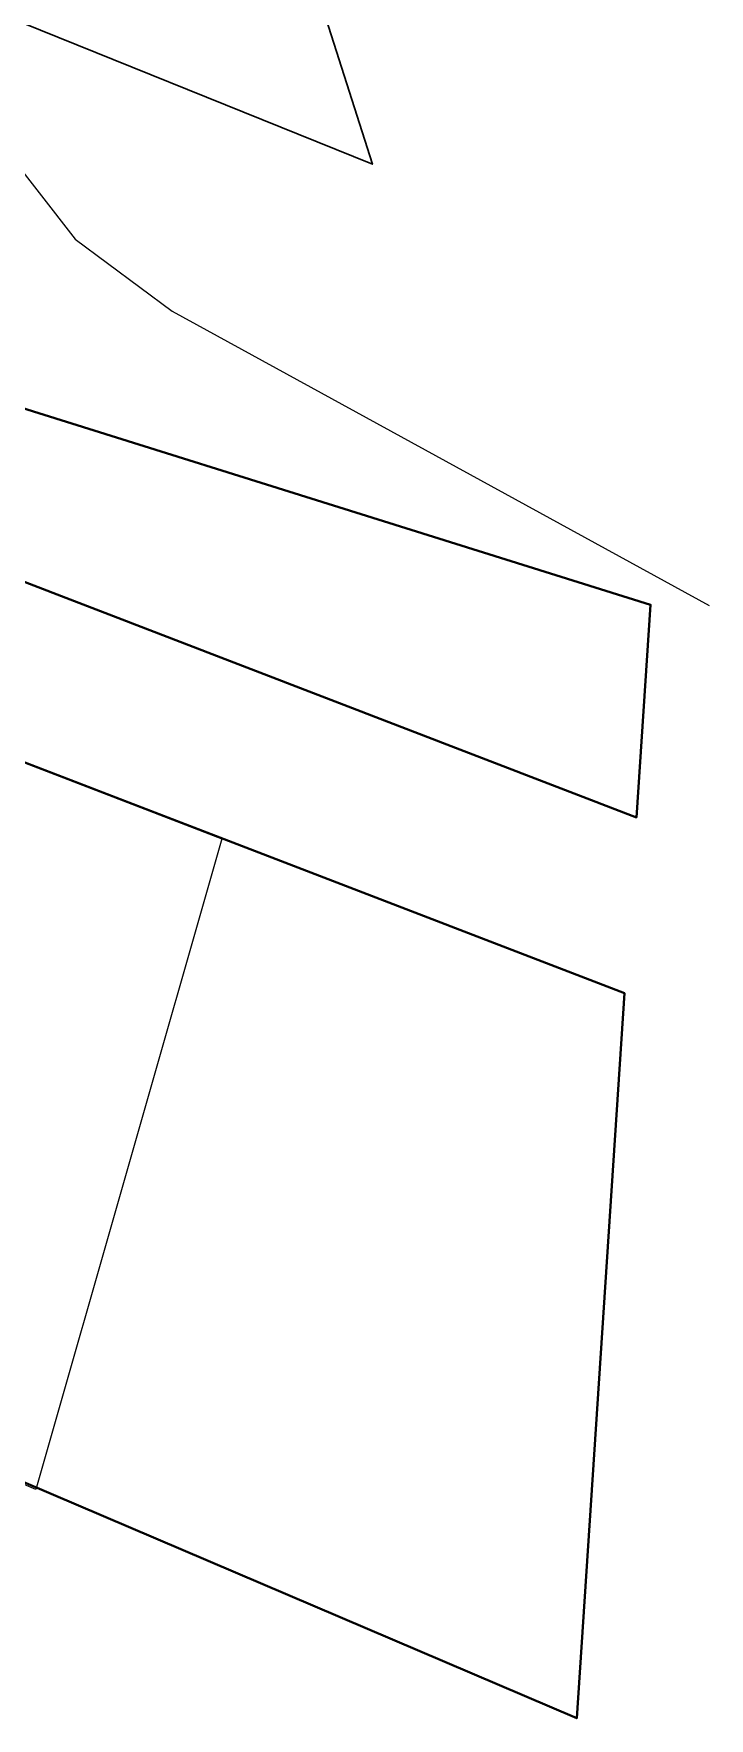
# Model space of a CAD drawing. Header units: millimetres. Extents: x 579832 to 917290, y 449831 to 1452191.
# Drawn here: x 581924.3 to 581978.3, y 450181.3 to 450315.9 of the extents above; entities that cross this region are included whole.
import ezdxf

# ---------------------------------------------------------------- set-up
doc = ezdxf.new("R2010")
doc.units = ezdxf.units.MM
doc.header["$LTSCALE"] = 10
doc.layers.add('end maj 26 02 2021', color=7, linetype='Continuous')
doc.layers.add('MAJ APRES LE 13.01.2023', color=222, linetype='Continuous', lineweight=30)
doc.layers.add('Roads_others', color=24, linetype='Continuous', lineweight=9)

msp = doc.modelspace()

# ---------------------------------------------------------------- linework, layer by layer
at = {"layer": 'end maj 26 02 2021', "color": 1, "linetype": 'ByBlock', "lineweight": -3, "ltscale": 0.0014, "flags": 128}
for points in [[(581915.19, 450260.85), (581939.36, 450251.56), (581924.5, 450199.59), (581705.08, 450293.35)], [(581915.19, 450260.85), (581939.36, 450251.56), (581924.5, 450199.59), (581705.08, 450293.35)], [(581915.15, 450260.92), (581971.55, 450239.23), (581967.73, 450181.32), (581705.09, 450293.35)], [(581915.15, 450260.92), (581971.55, 450239.23), (581967.73, 450181.32), (581705.09, 450293.35)], [(581902.02, 450292.69), (581973.62, 450270.27), (581973.62, 450270.27), (581972.49, 450253.28), (581916.21, 450274.92)], [(581902.02, 450292.69), (581973.62, 450270.27), (581973.62, 450270.27), (581972.49, 450253.28), (581916.21, 450274.92)]]:
    msp.add_lwpolyline(points, dxfattribs=at)
at = {"layer": 'end maj 26 02 2021', "color": 3, "linetype": 'ByBlock', "lineweight": 40, "ltscale": 0.0014, "flags": 128}
for points in [[(581915.15, 450260.92), (581971.55, 450239.23), (581967.73, 450181.32), (581705.09, 450293.35)], [(581902.02, 450292.69), (581973.62, 450270.27), (581973.62, 450270.27), (581972.49, 450253.28), (581916.21, 450274.92)]]:
    msp.add_lwpolyline(points, dxfattribs=at)
at = {"layer": 'MAJ APRES LE 13.01.2023', "flags": 128}
msp.add_lwpolyline([(581936.57, 450351.9), (581951.39, 450305.46), (581918.9, 450318.59), (581912.41, 450338.95), (581915.65, 450345.23)], close=True, dxfattribs=at)
msp.add_lwpolyline([(581936.57, 450351.9), (581951.39, 450305.46), (581918.9, 450318.59), (581912.41, 450338.95), (581915.65, 450345.23)], close=True, dxfattribs=at)
at = {"layer": 'Roads_others'}
msp.add_lwpolyline([(581859.13, 450503.77), (581881.02, 450415.66), (581882.96, 450406.86), (581885.66, 450397.33), (581904.53, 450346.17), (581922.06, 450306.64), (581927.65, 450299.47), (581935.39, 450293.71), (581978.32, 450270.2)], dxfattribs=at)

doc.saveas('drawing.dxf')
